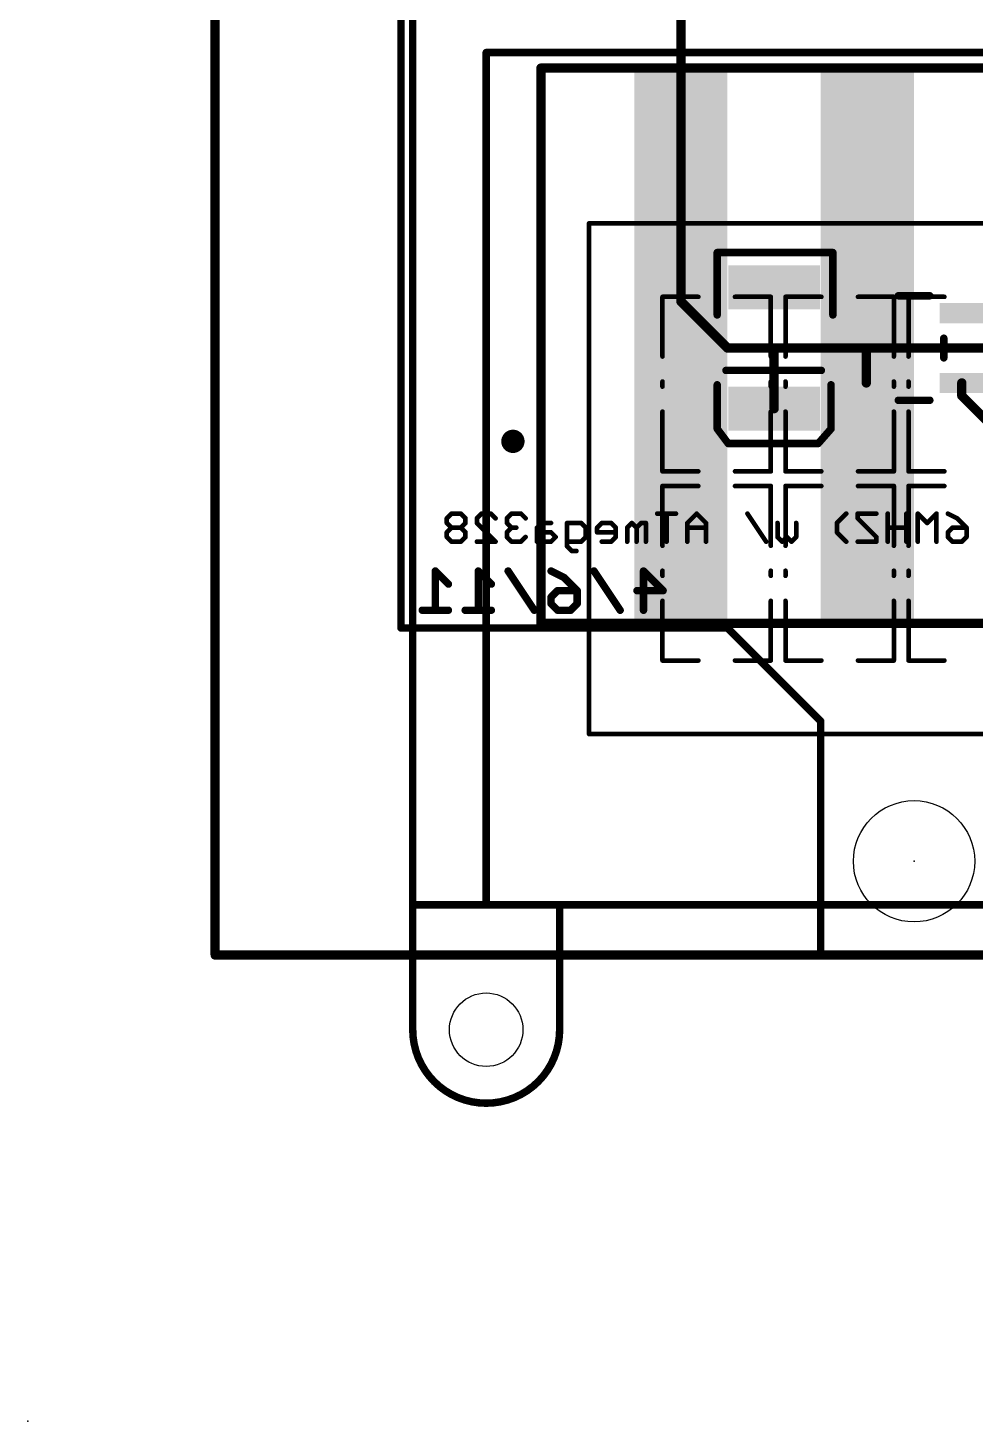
# Model space of a CAD drawing. Extents: x -5.1 to 50.9, y -12.7 to 61.1.
# Drawn here: x -5.08 to 20.71, y -12.7 to 25.23 of the extents above; entities that cross this region are included whole.
import ezdxf

# ---------------------------------------------------------------- set-up
doc = ezdxf.new("R2010")
doc.units = 0
for name, color, linetype in [('1', 12, 'CONTINUOUS'), ('16', 132, 'CONTINUOUS'), ('20', 53, 'CONTINUOUS'), ('21', 53, 'CONTINUOUS'), ('22', 53, 'CONTINUOUS'), ('23', 53, 'CONTINUOUS'), ('24', 53, 'CONTINUOUS'), ('51', 53, 'CONTINUOUS')]:
    doc.layers.add(name, color=color, linetype=linetype)

# ---------------------------------------------------------------- blocks, each defined once
blk = doc.blocks.new('RECT')
blk.add_solid([(-0.5, -0.5), (0.5, -0.5), (-0.5, 0.5), (0.5, 0.5)])
blk = doc.blocks.new('PIE')
at = {"const_width": 0.5}
blk.add_lwpolyline([(0, -0.25, 1), (0, 0.25, 1), (0, -0.25)], format="xyb", dxfattribs=at)

msp = doc.modelspace()

# ---------------------------------------------------------------- linework, layer by layer
at = {"layer": '1', "const_width": 0.254}
for points in [[(0.02, -0.012), (0.02, 60.948)], [(50.82, -0.012), (0.02, -0.012)]]:
    msp.add_lwpolyline(points, dxfattribs=at)
at = {"layer": '1', "const_width": 0.127}
for points in [[(0.02, 0.0515, 1), (0.02, -0.0755)], [(-0.0435, -0.012, 1), (0.0835, -0.012)]]:
    msp.add_lwpolyline(points, format="xyb", dxfattribs=at)
at = {"layer": '16'}
for points, const_width in [([(0.02, -0.012), (0.02, 60.948)], 0.254), ([(12.7, 17.78), (12.7, 29.21)], 0.254), ([(13.97, 16.51), (12.7, 17.78)], 0.254), ([(15.24, 16.51), (13.97, 16.51)], 0.254), ([(15.24, 16.51), (17.7499, 16.51)], 0.254), ([(15.24, 14.86), (15.24, 16.51)], 0.254), ([(17.7499, 16.51), (21.98, 16.51)], 0.254), ([(17.7499, 16.51), (17.7499, 15.56)], 0.254), ([(20.3501, 15.2099), (20.3501, 15.56)], 0.254), ([(21.59, 13.97), (20.3501, 15.2099)], 0.254), ([(6.3704, 10.0844), (6.0145, 10.4403)], 0.2032), ([(6.0145, 10.4403), (6.0145, 9.3726)], 0.2032), ([(7.5398, 10.0844), (7.1839, 10.4403)], 0.2032), ([(7.1839, 10.4403), (7.1839, 9.3726)], 0.2032), ([(8.7092, 9.3726), (7.9974, 10.4403)], 0.2032), ([(9.1668, 10.4403), (9.5227, 10.2624)], 0.2032), ([(9.5227, 10.2624), (9.8786, 9.9065)], 0.2032), ([(11.048, 9.3726), (10.3362, 10.4403)], 0.2032), ([(11.6835, 9.3726), (11.6835, 10.4403)], 0.2032), ([(11.6835, 10.4403), (12.2174, 9.9065)], 0.2032), ([(9.1668, 9.7285), (9.3448, 9.9065)], 0.2032), ([(9.3448, 9.9065), (9.8786, 9.9065)], 0.2032), ([(9.8786, 9.9065), (9.8786, 9.5506)], 0.2032), ([(12.2174, 9.9065), (11.5056, 9.9065)], 0.2032), ([(9.1668, 9.5506), (9.1668, 9.7285)], 0.2032), ([(9.3448, 9.3726), (9.1668, 9.5506)], 0.2032), ([(9.8786, 9.5506), (9.7007, 9.3726)], 0.2032), ([(6.3704, 9.3726), (5.6586, 9.3726)], 0.2032), ([(7.5398, 9.3726), (6.828, 9.3726)], 0.2032), ([(9.7007, 9.3726), (9.3448, 9.3726)], 0.2032), ([(50.82, -0.012), (0.02, -0.012)], 0.254)]:
    msp.add_lwpolyline(points, dxfattribs=dict(at, const_width=const_width))
for points, const_width in [([(12.7449, 17.8249, 1), (12.6551, 17.7351)], 0.127), ([(12.6365, 17.78, 1), (12.7635, 17.78)], 0.127), ([(13.97, 16.5735, 1), (13.97, 16.4465)], 0.127), ([(13.9251, 16.4651, 1), (14.0149, 16.5549)], 0.127), ([(15.24, 16.5735, 1), (15.24, 16.4465)], 0.127), ([(15.3035, 16.51, 1), (15.1765, 16.51)], 0.127), ([(15.24, 16.4465, 1), (15.24, 16.5735)], 0.127), ([(17.7499, 16.5735, 1), (17.7499, 16.4465)], 0.127), ([(17.8134, 16.51, 1), (17.6864, 16.51)], 0.127), ([(17.7499, 16.4465, 1), (17.7499, 16.5735)], 0.127), ([(17.6864, 15.56, 1), (17.8134, 15.56)], 0.127), ([(20.4136, 15.56, 1), (20.2866, 15.56)], 0.127), ([(20.395, 15.2548, 1), (20.3052, 15.165)], 0.127), ([(20.2866, 15.2099, 1), (20.4136, 15.2099)], 0.127), ([(15.1765, 14.86, 1), (15.3035, 14.86)], 0.127), ([(6.0504, 10.4762, 1), (5.9786, 10.4044)], 0.1016), ([(6.0653, 10.4403, 1), (5.9637, 10.4403)], 0.1016), ([(7.2198, 10.4762, 1), (7.148, 10.4044)], 0.1016), ([(7.2347, 10.4403, 1), (7.1331, 10.4403)], 0.1016), ([(8.0397, 10.4685, 1), (7.9551, 10.4121)], 0.1016), ([(9.1895, 10.4857, 1), (9.1441, 10.3949)], 0.1016), ([(9.5586, 10.2983, 1), (9.4868, 10.2264)], 0.1016), ([(9.5, 10.2169, 1), (9.5454, 10.3078)], 0.1016), ([(10.3785, 10.4685, 1), (10.2939, 10.4121)], 0.1016), ([(11.7343, 10.4403, 1), (11.6327, 10.4403)], 0.1016), ([(11.7195, 10.4762, 1), (11.6476, 10.4044)], 0.1016), ([(6.3345, 10.0485, 1), (6.4063, 10.1203)], 0.1016), ([(7.5039, 10.0485, 1), (7.5757, 10.1203)], 0.1016), ([(9.3448, 9.9573, 1), (9.3448, 9.8557)], 0.1016), ([(9.3807, 9.8705, 1), (9.3088, 9.9424)], 0.1016), ([(9.9294, 9.9065, 1), (9.8278, 9.9065)], 0.1016), ([(9.8427, 9.8705, 1), (9.9145, 9.9424)], 0.1016), ([(9.8786, 9.8557, 1), (9.8786, 9.9573)], 0.1016), ([(11.5056, 9.9573, 1), (11.5056, 9.8557)], 0.1016), ([(12.1815, 9.8705, 1), (12.2533, 9.9424)], 0.1016), ([(12.2174, 9.8557, 1), (12.2174, 9.9573)], 0.1016), ([(9.2176, 9.7285, 1), (9.116, 9.7285)], 0.1016), ([(9.1309, 9.7644, 1), (9.2027, 9.6926)], 0.1016), ([(9.2027, 9.5865, 1), (9.1309, 9.5146)], 0.1016), ([(9.116, 9.5506, 1), (9.2176, 9.5506)], 0.1016), ([(9.8278, 9.5506, 1), (9.9294, 9.5506)], 0.1016), ([(9.9145, 9.5146, 1), (9.8427, 9.5865)], 0.1016), ([(5.6586, 9.4234, 1), (5.6586, 9.3218)], 0.1016), ([(5.9637, 9.3726, 1), (6.0653, 9.3726)], 0.1016), ([(6.3704, 9.3218, 1), (6.3704, 9.4234)], 0.1016), ([(6.828, 9.4234, 1), (6.828, 9.3218)], 0.1016), ([(7.1331, 9.3726, 1), (7.2347, 9.3726)], 0.1016), ([(7.5398, 9.3218, 1), (7.5398, 9.4234)], 0.1016), ([(8.6669, 9.3444, 1), (8.7515, 9.4008)], 0.1016), ([(9.3448, 9.4234, 1), (9.3448, 9.3218)], 0.1016), ([(9.3088, 9.3367, 1), (9.3807, 9.4085)], 0.1016), ([(9.6647, 9.4085, 1), (9.7366, 9.3367)], 0.1016), ([(9.7007, 9.3218, 1), (9.7007, 9.4234)], 0.1016), ([(11.0057, 9.3444, 1), (11.0903, 9.4008)], 0.1016), ([(11.6327, 9.3726, 1), (11.7343, 9.3726)], 0.1016), ([(0.02, 0.0515, 1), (0.02, -0.0755)], 0.127), ([(-0.0435, -0.012, 1), (0.0835, -0.012)], 0.127)]:
    msp.add_lwpolyline(points, format="xyb", dxfattribs=dict(at, const_width=const_width))
at = {"layer": '20', "const_width": 0.2032}
for points in [[(5.08, 31.75), (5.08, 8.89)], [(5.08, 8.89), (13.97, 8.89)], [(13.97, 8.89), (16.51, 6.35)], [(16.51, 6.35), (16.51, 0)], [(16.51, 0), (34.29, 0)]]:
    msp.add_lwpolyline(points, dxfattribs=at)
at = {"layer": '20', "const_width": 0.1016}
for points in [[(5.08, 8.9408, 1), (5.08, 8.8392)], [(5.0292, 8.89, 1), (5.1308, 8.89)], [(14.0059, 8.9259, 1), (13.9341, 8.8541)], [(13.97, 8.8392, 1), (13.97, 8.9408)], [(16.5608, 6.35, 1), (16.4592, 6.35)], [(16.4741, 6.3141, 1), (16.5459, 6.3859)], [(16.51, 0.0508, 1), (16.51, -0.0508)], [(16.4592, 0, 1), (16.5608, 0)]]:
    msp.add_lwpolyline(points, format="xyb", dxfattribs=at)
at = {"layer": '20'}
for centre, radius in [((19.05, 2.54), 1.651), ((7.4, -2.046), 1)]:
    msp.add_circle(centre, radius, dxfattribs=at)
at = {"layer": '21', "const_width": 0.254}
for points in [[(8.89, 9.017), (8.89, 24.13)], [(8.89, 24.13), (41.91, 24.13)], [(8.89, 9.017), (41.91, 9.017)]]:
    msp.add_lwpolyline(points, dxfattribs=at)
at = {"layer": '21', "const_width": 0.127}
for points in [[(8.9535, 24.13, 1), (8.8265, 24.13)], [(8.89, 24.1935, 1), (8.89, 24.0665)], [(8.89, 9.0805, 1), (8.89, 8.9535)], [(8.8265, 9.017, 1), (8.9535, 9.017)]]:
    msp.add_lwpolyline(points, format="xyb", dxfattribs=at)
at = {"layer": '22'}
for points, const_width in [([(16.84, 19.11), (13.69, 19.11)], 0.2032), ([(13.69, 19.11), (13.69, 17.41)], 0.2032), ([(16.84, 17.41), (16.84, 19.11)], 0.2032), ([(19.4794, 17.9324), (18.6206, 17.9324)], 0.2032), ([(19.8604, 16.2416), (19.8604, 16.7784)], 0.2032), ([(13.929, 15.901), (16.526, 15.901)], 0.2032), ([(13.69, 14.31), (13.69, 15.51)], 0.2032), ([(13.69, 14.31), (13.69, 15.51)], 0.2032), ([(16.79, 15.51), (16.79, 14.31)], 0.2032), ([(18.6206, 15.0876), (19.4794, 15.0876)], 0.2032), ([(13.99, 13.91), (13.69, 14.31)], 0.2032), ([(16.79, 14.31), (16.44, 13.91)], 0.2032), ([(16.44, 13.91), (13.99, 13.91)], 0.2032), ([(6.4549, 12.0022), (6.3278, 11.875)], 0.127), ([(6.3278, 11.875), (6.3278, 11.7479)], 0.127), ([(6.3278, 11.7479), (6.4549, 11.6208)], 0.127), ([(6.7091, 12.0022), (6.4549, 12.0022)], 0.127), ([(6.8362, 11.875), (6.7091, 12.0022)], 0.127), ([(6.7091, 11.6208), (6.8362, 11.7479)], 0.127), ([(6.8362, 11.7479), (6.8362, 11.875)], 0.127), ([(7.1464, 11.875), (7.2735, 12.0022)], 0.127), ([(7.1464, 11.7479), (7.1464, 11.875)], 0.127), ([(7.6548, 11.2395), (7.1464, 11.7479)], 0.127), ([(7.2735, 12.0022), (7.5277, 12.0022)], 0.127), ([(7.5277, 12.0022), (7.6548, 11.875)], 0.127), ([(8.0921, 12.0022), (7.965, 11.875)], 0.127), ([(7.965, 11.875), (7.965, 11.7479)], 0.127), ([(7.965, 11.7479), (8.0921, 11.6208)], 0.127), ([(8.3463, 12.0022), (8.0921, 12.0022)], 0.127), ([(8.4734, 11.875), (8.3463, 12.0022)], 0.127), ([(8.9107, 11.7479), (8.7835, 11.6208)], 0.127), ([(9.1649, 11.7479), (8.9107, 11.7479)], 0.127), ([(9.6021, 11.1124), (9.6021, 11.7479)], 0.127), ([(9.6021, 11.7479), (9.9834, 11.7479)], 0.127), ([(9.9834, 11.7479), (10.1106, 11.6208)], 0.127), ([(10.5478, 11.7479), (10.4207, 11.6208)], 0.127), ([(10.802, 11.7479), (10.5478, 11.7479)], 0.127), ([(10.9291, 11.6208), (10.802, 11.7479)], 0.127), ([(11.3664, 11.7479), (11.2393, 11.6208)], 0.127), ([(11.4935, 11.6208), (11.3664, 11.7479)], 0.127), ([(11.6206, 11.7479), (11.4935, 11.6208)], 0.127), ([(11.7477, 11.7479), (11.6206, 11.7479)], 0.127), ([(11.7477, 11.2395), (11.7477, 11.7479)], 0.127), ([(12.5663, 12.0022), (12.0579, 12.0022)], 0.127), ([(12.3121, 11.2395), (12.3121, 12.0022)], 0.127), ([(13.1307, 12.0022), (12.8764, 11.7479)], 0.127), ([(12.8764, 11.7479), (12.8764, 11.2395)], 0.127), ([(13.3849, 11.7479), (13.1307, 12.0022)], 0.127), ([(13.3849, 11.2395), (13.3849, 11.7479)], 0.127), ([(15.022, 11.2395), (14.5136, 12.0022)], 0.127), ([(15.3322, 11.3666), (15.3322, 11.7479)], 0.127), ([(15.8406, 11.7479), (15.8406, 11.3666)], 0.127), ([(16.9507, 11.7479), (17.2049, 12.0022)], 0.127), ([(16.9507, 11.4937), (16.9507, 11.7479)], 0.127), ([(18.0235, 12.0022), (17.515, 12.0022)], 0.127), ([(17.515, 12.0022), (17.515, 11.875)], 0.127), ([(17.515, 11.875), (18.0235, 11.3666)], 0.127), ([(18.3336, 12.0022), (18.3336, 11.2395)], 0.127), ([(18.8421, 11.2395), (18.8421, 12.0022)], 0.127), ([(19.4064, 11.7479), (19.1522, 12.0022)], 0.127), ([(19.1522, 12.0022), (19.1522, 11.2395)], 0.127), ([(19.6606, 12.0022), (19.4064, 11.7479)], 0.127), ([(19.6606, 11.2395), (19.6606, 12.0022)], 0.127), ([(19.9708, 12.0022), (20.225, 11.875)], 0.127), ([(20.225, 11.875), (20.4792, 11.6208)], 0.127), ([(6.4549, 11.6208), (6.3278, 11.4937)], 0.127), ([(6.3278, 11.4937), (6.3278, 11.3666)], 0.127), ([(6.3278, 11.3666), (6.4549, 11.2395)], 0.127), ([(6.7091, 11.6208), (6.4549, 11.6208)], 0.127), ([(6.8362, 11.4937), (6.7091, 11.6208)], 0.127), ([(6.7091, 11.2395), (6.8362, 11.3666)], 0.127), ([(6.8362, 11.3666), (6.8362, 11.4937)], 0.127), ([(8.0921, 11.6208), (7.965, 11.4937)], 0.127), ([(7.965, 11.4937), (7.965, 11.3666)], 0.127), ([(7.965, 11.3666), (8.0921, 11.2395)], 0.127), ([(8.0921, 11.6208), (8.2192, 11.6208)], 0.127), ([(8.3463, 11.2395), (8.4734, 11.3666)], 0.127), ([(8.7835, 11.6208), (8.7835, 11.2395)], 0.127), ([(9.1649, 11.4937), (8.7835, 11.4937)], 0.127), ([(9.292, 11.3666), (9.1649, 11.4937)], 0.127), ([(9.1649, 11.2395), (9.292, 11.3666)], 0.127), ([(10.1106, 11.3666), (9.9834, 11.2395)], 0.127), ([(10.1106, 11.6208), (10.1106, 11.3666)], 0.127), ([(10.4207, 11.6208), (10.4207, 11.4937)], 0.127), ([(10.4207, 11.4937), (10.9291, 11.4937)], 0.127), ([(10.802, 11.2395), (10.9291, 11.3666)], 0.127), ([(10.9291, 11.3666), (10.9291, 11.6208)], 0.127), ([(11.2393, 11.6208), (11.2393, 11.2395)], 0.127), ([(11.4935, 11.6208), (11.4935, 11.2395)], 0.127), ([(13.3849, 11.6208), (12.8764, 11.6208)], 0.127), ([(15.4593, 11.2395), (15.3322, 11.3666)], 0.127), ([(15.5864, 11.3666), (15.4593, 11.2395)], 0.127), ([(15.7135, 11.2395), (15.5864, 11.3666)], 0.127), ([(15.8406, 11.3666), (15.7135, 11.2395)], 0.127), ([(17.2049, 11.2395), (16.9507, 11.4937)], 0.127), ([(18.0235, 11.3666), (18.0235, 11.2395)], 0.127), ([(18.8421, 11.6208), (18.3336, 11.6208)], 0.127), ([(19.9708, 11.4937), (20.0979, 11.6208)], 0.127), ([(19.9708, 11.3666), (19.9708, 11.4937)], 0.127), ([(20.0979, 11.2395), (19.9708, 11.3666)], 0.127), ([(20.0979, 11.6208), (20.4792, 11.6208)], 0.127), ([(20.4792, 11.3666), (20.3521, 11.2395)], 0.127), ([(20.4792, 11.6208), (20.4792, 11.3666)], 0.127), ([(6.4549, 11.2395), (6.7091, 11.2395)], 0.127), ([(7.1464, 11.2395), (7.6548, 11.2395)], 0.127), ([(8.0921, 11.2395), (8.3463, 11.2395)], 0.127), ([(8.7835, 11.2395), (9.1649, 11.2395)], 0.127), ([(9.9834, 11.2395), (9.6021, 11.2395)], 0.127), ([(9.7292, 10.9853), (9.6021, 11.1124)], 0.127), ([(9.8563, 10.9853), (9.7292, 10.9853)], 0.127), ([(10.5478, 11.2395), (10.802, 11.2395)], 0.127), ([(18.0235, 11.2395), (17.515, 11.2395)], 0.127), ([(20.3521, 11.2395), (20.0979, 11.2395)], 0.127)]:
    msp.add_lwpolyline(points, dxfattribs=dict(at, const_width=const_width))
for points, const_width in [([(13.69, 19.1608, 1), (13.69, 19.0592)], 0.1016), ([(13.7408, 19.11, 1), (13.6392, 19.11)], 0.1016), ([(16.8908, 19.11, 1), (16.7892, 19.11)], 0.1016), ([(16.84, 19.0592, 1), (16.84, 19.1608)], 0.1016), ([(18.6206, 17.9832, 1), (18.6206, 17.8816)], 0.1016), ([(19.4794, 17.8816, 1), (19.4794, 17.9832)], 0.1016), ([(13.6392, 17.41, 1), (13.7408, 17.41)], 0.1016), ([(16.7892, 17.41, 1), (16.8908, 17.41)], 0.1016), ([(19.9112, 16.7784, 1), (19.8096, 16.7784)], 0.1016), ([(13.929, 15.9518, 1), (13.929, 15.8502)], 0.1016), ([(16.526, 15.8502, 1), (16.526, 15.9518)], 0.1016), ([(19.8096, 16.2416, 1), (19.9112, 16.2416)], 0.1016), ([(13.7408, 15.51, 1), (13.6392, 15.51)], 0.1016), ([(13.7408, 15.51, 1), (13.6392, 15.51)], 0.1016), ([(16.8408, 15.51, 1), (16.7392, 15.51)], 0.1016), ([(18.6206, 15.1384, 1), (18.6206, 15.0368)], 0.1016), ([(19.4794, 15.0368, 1), (19.4794, 15.1384)], 0.1016), ([(13.7306, 14.3405, 1), (13.6494, 14.2795)], 0.1016), ([(13.6392, 14.31, 1), (13.7408, 14.31)], 0.1016), ([(13.6392, 14.31, 1), (13.7408, 14.31)], 0.1016), ([(16.7392, 14.31, 1), (16.8408, 14.31)], 0.1016), ([(16.8282, 14.2765, 1), (16.7518, 14.3435)], 0.1016), ([(13.99, 13.9608, 1), (13.99, 13.8592)], 0.1016), ([(13.9494, 13.8795, 1), (14.0306, 13.9405)], 0.1016), ([(16.4018, 13.9435, 1), (16.4782, 13.8765)], 0.1016), ([(16.44, 13.8592, 1), (16.44, 13.9608)], 0.1016), ([(6.3596, 11.875, 1), (6.2961, 11.875)], 0.0635), ([(6.2961, 11.7479, 1), (6.3596, 11.7479)], 0.0635), ([(6.3054, 11.8975, 1), (6.3503, 11.8526)], 0.0635), ([(6.3503, 11.7704, 1), (6.3054, 11.7255)], 0.0635), ([(6.4549, 12.0339, 1), (6.4549, 11.9704)], 0.0635), ([(6.4774, 11.9797, 1), (6.4325, 12.0246)], 0.0635), ([(6.7316, 12.0246, 1), (6.6867, 11.9797)], 0.0635), ([(6.7091, 11.9704, 1), (6.7091, 12.0339)], 0.0635), ([(6.868, 11.875, 1), (6.8045, 11.875)], 0.0635), ([(6.8045, 11.7479, 1), (6.868, 11.7479)], 0.0635), ([(6.8138, 11.8526, 1), (6.8587, 11.8975)], 0.0635), ([(6.8587, 11.7255, 1), (6.8138, 11.7704)], 0.0635), ([(7.1781, 11.875, 1), (7.1146, 11.875)], 0.0635), ([(7.1239, 11.8975, 1), (7.1688, 11.8526)], 0.0635), ([(7.1688, 11.7704, 1), (7.1239, 11.7255)], 0.0635), ([(7.1146, 11.7479, 1), (7.1781, 11.7479)], 0.0635), ([(7.2735, 12.0339, 1), (7.2735, 11.9704)], 0.0635), ([(7.2959, 11.9797, 1), (7.251, 12.0246)], 0.0635), ([(7.5502, 12.0246, 1), (7.5053, 11.9797)], 0.0635), ([(7.5277, 11.9704, 1), (7.5277, 12.0339)], 0.0635), ([(7.6324, 11.8526, 1), (7.6773, 11.8975)], 0.0635), ([(7.9967, 11.875, 1), (7.9332, 11.875)], 0.0635), ([(7.9425, 11.8975, 1), (7.9874, 11.8526)], 0.0635), ([(7.9874, 11.7704, 1), (7.9425, 11.7255)], 0.0635), ([(7.9332, 11.7479, 1), (7.9967, 11.7479)], 0.0635), ([(8.0921, 12.0339, 1), (8.0921, 11.9704)], 0.0635), ([(8.1145, 11.9797, 1), (8.0696, 12.0246)], 0.0635), ([(8.3687, 12.0246, 1), (8.3238, 11.9797)], 0.0635), ([(8.3463, 11.9704, 1), (8.3463, 12.0339)], 0.0635), ([(8.4509, 11.8526, 1), (8.4958, 11.8975)], 0.0635), ([(8.9107, 11.7797, 1), (8.9107, 11.7162)], 0.0635), ([(8.9331, 11.7255, 1), (8.8882, 11.7704)], 0.0635), ([(9.1649, 11.7162, 1), (9.1649, 11.7797)], 0.0635), ([(9.6339, 11.7479, 1), (9.5704, 11.7479)], 0.0635), ([(9.6021, 11.7797, 1), (9.6021, 11.7162)], 0.0635), ([(10.0059, 11.7704, 1), (9.961, 11.7255)], 0.0635), ([(9.9834, 11.7162, 1), (9.9834, 11.7797)], 0.0635), ([(10.5478, 11.7797, 1), (10.5478, 11.7162)], 0.0635), ([(10.5703, 11.7255, 1), (10.5254, 11.7704)], 0.0635), ([(10.8245, 11.7704, 1), (10.7796, 11.7255)], 0.0635), ([(10.802, 11.7162, 1), (10.802, 11.7797)], 0.0635), ([(11.3888, 11.7704, 1), (11.3439, 11.7255)], 0.0635), ([(11.3888, 11.7255, 1), (11.3439, 11.7704)], 0.0635), ([(11.6206, 11.7797, 1), (11.6206, 11.7162)], 0.0635), ([(11.6431, 11.7255, 1), (11.5982, 11.7704)], 0.0635), ([(11.7795, 11.7479, 1), (11.716, 11.7479)], 0.0635), ([(11.7477, 11.7162, 1), (11.7477, 11.7797)], 0.0635), ([(12.0579, 12.0339, 1), (12.0579, 11.9704)], 0.0635), ([(12.3438, 12.0022, 1), (12.2803, 12.0022)], 0.0635), ([(12.5663, 11.9704, 1), (12.5663, 12.0339)], 0.0635), ([(12.9082, 11.7479, 1), (12.8447, 11.7479)], 0.0635), ([(12.854, 11.7704, 1), (12.8989, 11.7255)], 0.0635), ([(13.1531, 12.0246, 1), (13.1082, 11.9797)], 0.0635), ([(13.1531, 11.9797, 1), (13.1082, 12.0246)], 0.0635), ([(13.4166, 11.7479, 1), (13.3531, 11.7479)], 0.0635), ([(13.3624, 11.7255, 1), (13.4073, 11.7704)], 0.0635), ([(14.54, 12.0198, 1), (14.4872, 11.9845)], 0.0635), ([(15.3639, 11.7479, 1), (15.3004, 11.7479)], 0.0635), ([(15.8724, 11.7479, 1), (15.8088, 11.7479)], 0.0635), ([(16.9824, 11.7479, 1), (16.9189, 11.7479)], 0.0635), ([(16.9282, 11.7704, 1), (16.9731, 11.7255)], 0.0635), ([(17.2273, 11.9797, 1), (17.1824, 12.0246)], 0.0635), ([(17.515, 12.0339, 1), (17.515, 11.9704)], 0.0635), ([(17.5468, 12.0022, 1), (17.4833, 12.0022)], 0.0635), ([(17.5375, 11.8975, 1), (17.4926, 11.8526)], 0.0635), ([(17.4833, 11.875, 1), (17.5468, 11.875)], 0.0635), ([(18.0235, 11.9704, 1), (18.0235, 12.0339)], 0.0635), ([(18.3654, 12.0022, 1), (18.3019, 12.0022)], 0.0635), ([(18.8738, 12.0022, 1), (18.8103, 12.0022)], 0.0635), ([(19.1839, 12.0022, 1), (19.1204, 12.0022)], 0.0635), ([(19.1746, 12.0246, 1), (19.1297, 11.9797)], 0.0635), ([(19.384, 11.7704, 1), (19.4289, 11.7255)], 0.0635), ([(19.384, 11.7255, 1), (19.4289, 11.7704)], 0.0635), ([(19.6924, 12.0022, 1), (19.6289, 12.0022)], 0.0635), ([(19.6831, 11.9797, 1), (19.6382, 12.0246)], 0.0635), ([(19.985, 12.0305, 1), (19.9566, 11.9738)], 0.0635), ([(20.2474, 11.8975, 1), (20.2025, 11.8526)], 0.0635), ([(20.2108, 11.8466, 1), (20.2392, 11.9034)], 0.0635), ([(6.3596, 11.4937, 1), (6.2961, 11.4937)], 0.0635), ([(6.2961, 11.3666, 1), (6.3596, 11.3666)], 0.0635), ([(6.3054, 11.5162, 1), (6.3503, 11.4713)], 0.0635), ([(6.3503, 11.3891, 1), (6.3054, 11.3442)], 0.0635), ([(6.4549, 11.6526, 1), (6.4549, 11.5891)], 0.0635), ([(6.4774, 11.5984, 1), (6.4325, 11.6433)], 0.0635), ([(6.4325, 11.5984, 1), (6.4774, 11.6433)], 0.0635), ([(6.7316, 11.6433, 1), (6.6867, 11.5984)], 0.0635), ([(6.6867, 11.6433, 1), (6.7316, 11.5984)], 0.0635), ([(6.7091, 11.5891, 1), (6.7091, 11.6526)], 0.0635), ([(6.868, 11.4937, 1), (6.8045, 11.4937)], 0.0635), ([(6.8045, 11.3666, 1), (6.868, 11.3666)], 0.0635), ([(6.8138, 11.4713, 1), (6.8587, 11.5162)], 0.0635), ([(6.8587, 11.3442, 1), (6.8138, 11.3891)], 0.0635), ([(7.9967, 11.4937, 1), (7.9332, 11.4937)], 0.0635), ([(7.9425, 11.5162, 1), (7.9874, 11.4713)], 0.0635), ([(7.9874, 11.3891, 1), (7.9425, 11.3442)], 0.0635), ([(7.9332, 11.3666, 1), (7.9967, 11.3666)], 0.0635), ([(8.0921, 11.6526, 1), (8.0921, 11.5891)], 0.0635), ([(8.1145, 11.5984, 1), (8.0696, 11.6433)], 0.0635), ([(8.0696, 11.5984, 1), (8.1145, 11.6433)], 0.0635), ([(8.2192, 11.5891, 1), (8.2192, 11.6526)], 0.0635), ([(8.4958, 11.3442, 1), (8.4509, 11.3891)], 0.0635), ([(8.8153, 11.6208, 1), (8.7518, 11.6208)], 0.0635), ([(8.7835, 11.5255, 1), (8.7835, 11.462)], 0.0635), ([(8.7611, 11.6433, 1), (8.806, 11.5984)], 0.0635), ([(9.1873, 11.5162, 1), (9.1424, 11.4713)], 0.0635), ([(9.1649, 11.462, 1), (9.1649, 11.5255)], 0.0635), ([(9.3144, 11.3442, 1), (9.2695, 11.3891)], 0.0635), ([(9.2695, 11.3442, 1), (9.3144, 11.3891)], 0.0635), ([(10.1423, 11.6208, 1), (10.0788, 11.6208)], 0.0635), ([(10.0788, 11.3666, 1), (10.1423, 11.3666)], 0.0635), ([(10.0881, 11.5984, 1), (10.133, 11.6433)], 0.0635), ([(10.133, 11.3442, 1), (10.0881, 11.3891)], 0.0635), ([(10.4524, 11.6208, 1), (10.3889, 11.6208)], 0.0635), ([(10.3889, 11.4937, 1), (10.4524, 11.4937)], 0.0635), ([(10.3982, 11.6433, 1), (10.4431, 11.5984)], 0.0635), ([(10.4207, 11.5255, 1), (10.4207, 11.462)], 0.0635), ([(10.9609, 11.6208, 1), (10.8974, 11.6208)], 0.0635), ([(10.8974, 11.3666, 1), (10.9609, 11.3666)], 0.0635), ([(10.9067, 11.5984, 1), (10.9516, 11.6433)], 0.0635), ([(10.9516, 11.3442, 1), (10.9067, 11.3891)], 0.0635), ([(10.9291, 11.462, 1), (10.9291, 11.5255)], 0.0635), ([(11.271, 11.6208, 1), (11.2075, 11.6208)], 0.0635), ([(11.2168, 11.6433, 1), (11.2617, 11.5984)], 0.0635), ([(11.5252, 11.6208, 1), (11.4617, 11.6208)], 0.0635), ([(11.471, 11.6433, 1), (11.5159, 11.5984)], 0.0635), ([(11.471, 11.5984, 1), (11.5159, 11.6433)], 0.0635), ([(12.8764, 11.6526, 1), (12.8764, 11.5891)], 0.0635), ([(13.3849, 11.5891, 1), (13.3849, 11.6526)], 0.0635), ([(15.3004, 11.3666, 1), (15.3639, 11.3666)], 0.0635), ([(15.3546, 11.3891, 1), (15.3097, 11.3442)], 0.0635), ([(15.6088, 11.3891, 1), (15.5639, 11.3442)], 0.0635), ([(15.6088, 11.3442, 1), (15.5639, 11.3891)], 0.0635), ([(15.8088, 11.3666, 1), (15.8724, 11.3666)], 0.0635), ([(15.8631, 11.3442, 1), (15.8181, 11.3891)], 0.0635), ([(16.9731, 11.5162, 1), (16.9282, 11.4713)], 0.0635), ([(16.9189, 11.4937, 1), (16.9824, 11.4937)], 0.0635), ([(18.0552, 11.3666, 1), (17.9917, 11.3666)], 0.0635), ([(18.001, 11.3442, 1), (18.0459, 11.3891)], 0.0635), ([(18.3336, 11.6526, 1), (18.3336, 11.5891)], 0.0635), ([(18.8421, 11.5891, 1), (18.8421, 11.6526)], 0.0635), ([(20.0025, 11.4937, 1), (19.939, 11.4937)], 0.0635), ([(19.9483, 11.5162, 1), (19.9932, 11.4713)], 0.0635), ([(19.9932, 11.3891, 1), (19.9483, 11.3442)], 0.0635), ([(19.939, 11.3666, 1), (20.0025, 11.3666)], 0.0635), ([(20.0979, 11.6526, 1), (20.0979, 11.5891)], 0.0635), ([(20.1203, 11.5984, 1), (20.0754, 11.6433)], 0.0635), ([(20.511, 11.6208, 1), (20.4475, 11.6208)], 0.0635), ([(20.4475, 11.3666, 1), (20.511, 11.3666)], 0.0635), ([(20.4568, 11.5984, 1), (20.5017, 11.6433)], 0.0635), ([(20.5017, 11.3442, 1), (20.4568, 11.3891)], 0.0635), ([(20.4792, 11.5891, 1), (20.4792, 11.6526)], 0.0635), ([(6.4549, 11.2713, 1), (6.4549, 11.2078)], 0.0635), ([(6.4325, 11.217, 1), (6.4774, 11.262)], 0.0635), ([(6.6867, 11.262, 1), (6.7316, 11.217)], 0.0635), ([(6.7091, 11.2078, 1), (6.7091, 11.2713)], 0.0635), ([(7.1464, 11.2713, 1), (7.1464, 11.2078)], 0.0635), ([(7.6324, 11.217, 1), (7.6773, 11.262)], 0.0635), ([(7.6548, 11.2078, 1), (7.6548, 11.2713)], 0.0635), ([(8.0921, 11.2713, 1), (8.0921, 11.2078)], 0.0635), ([(8.0696, 11.217, 1), (8.1145, 11.262)], 0.0635), ([(8.3238, 11.262, 1), (8.3687, 11.217)], 0.0635), ([(8.3463, 11.2078, 1), (8.3463, 11.2713)], 0.0635), ([(8.7835, 11.2713, 1), (8.7835, 11.2078)], 0.0635), ([(8.7518, 11.2395, 1), (8.8153, 11.2395)], 0.0635), ([(9.1424, 11.262, 1), (9.1873, 11.217)], 0.0635), ([(9.1649, 11.2078, 1), (9.1649, 11.2713)], 0.0635), ([(9.6021, 11.2713, 1), (9.6021, 11.2078)], 0.0635), ([(9.5704, 11.1124, 1), (9.6339, 11.1124)], 0.0635), ([(9.6246, 11.1348, 1), (9.5797, 11.0899)], 0.0635), ([(9.7292, 11.017, 1), (9.7292, 10.9535)], 0.0635), ([(9.7068, 10.9628, 1), (9.7517, 11.0077)], 0.0635), ([(9.8563, 10.9535, 1), (9.8563, 11.017)], 0.0635), ([(9.961, 11.262, 1), (10.0059, 11.217)], 0.0635), ([(9.9834, 11.2078, 1), (9.9834, 11.2713)], 0.0635), ([(10.5478, 11.2713, 1), (10.5478, 11.2078)], 0.0635), ([(10.7796, 11.262, 1), (10.8245, 11.217)], 0.0635), ([(10.802, 11.2078, 1), (10.802, 11.2713)], 0.0635), ([(11.2075, 11.2395, 1), (11.271, 11.2395)], 0.0635), ([(11.4617, 11.2395, 1), (11.5252, 11.2395)], 0.0635), ([(11.716, 11.2395, 1), (11.7795, 11.2395)], 0.0635), ([(12.2803, 11.2395, 1), (12.3438, 11.2395)], 0.0635), ([(12.8447, 11.2395, 1), (12.9082, 11.2395)], 0.0635), ([(13.3531, 11.2395, 1), (13.4166, 11.2395)], 0.0635), ([(14.9956, 11.2219, 1), (15.0484, 11.2571)], 0.0635), ([(15.4368, 11.262, 1), (15.4817, 11.217)], 0.0635), ([(15.4368, 11.217, 1), (15.4817, 11.262)], 0.0635), ([(15.691, 11.262, 1), (15.7359, 11.217)], 0.0635), ([(15.691, 11.217, 1), (15.7359, 11.262)], 0.0635), ([(17.1824, 11.217, 1), (17.2273, 11.262)], 0.0635), ([(17.515, 11.2713, 1), (17.515, 11.2078)], 0.0635), ([(17.9917, 11.2395, 1), (18.0552, 11.2395)], 0.0635), ([(18.0235, 11.2078, 1), (18.0235, 11.2713)], 0.0635), ([(18.3019, 11.2395, 1), (18.3654, 11.2395)], 0.0635), ([(18.8103, 11.2395, 1), (18.8738, 11.2395)], 0.0635), ([(19.1204, 11.2395, 1), (19.1839, 11.2395)], 0.0635), ([(19.6289, 11.2395, 1), (19.6924, 11.2395)], 0.0635), ([(20.0979, 11.2713, 1), (20.0979, 11.2078)], 0.0635), ([(20.0754, 11.217, 1), (20.1203, 11.262)], 0.0635), ([(20.3297, 11.262, 1), (20.3746, 11.217)], 0.0635), ([(20.3521, 11.2078, 1), (20.3521, 11.2713)], 0.0635)]:
    msp.add_lwpolyline(points, format="xyb", dxfattribs=dict(at, const_width=const_width))
at = {"layer": '23'}
for p in [(19.05, 2.54), (-5.08, -12.7)]:
    msp.add_point(p, dxfattribs=at)
at = {"layer": '24'}
for p in [(15.24, 16.51), (19.05, 16.51), (8.128, 13.97)]:
    msp.add_point(p, dxfattribs=at)
at = {"layer": '51'}
for points, const_width in [([(5.4, 1.354), (5.4, 31.354)], 0.2032), ([(7.4, 24.554), (43.4, 24.554)], 0.2032), ([(7.4, 24.554), (7.4, 1.354)], 0.2032), ([(10.2, 19.904), (10.2, 6.004)], 0.127), ([(40.6, 19.904), (10.2, 19.904)], 0.127), ([(12.2, 16.279), (12.2, 17.904)], 0.127), ([(12.2, 17.904), (13.175, 17.904)], 0.127), ([(14.175, 17.904), (15.15, 17.904)], 0.127), ([(15.15, 17.904), (15.15, 16.279)], 0.127), ([(15.55, 16.279), (15.55, 17.904)], 0.127), ([(15.55, 17.904), (16.525, 17.904)], 0.127), ([(17.525, 17.904), (18.5, 17.904)], 0.127), ([(18.5, 17.904), (18.5, 16.279)], 0.127), ([(18.9, 16.279), (18.9, 17.904)], 0.127), ([(18.9, 17.904), (19.875, 17.904)], 0.127), ([(12.2, 15.4604), (12.2, 15.5977)], 0.127), ([(15.15, 15.5977), (15.15, 15.4604)], 0.127), ([(15.55, 15.4604), (15.55, 15.5977)], 0.127), ([(18.5, 15.5977), (18.5, 15.4604)], 0.127), ([(18.9, 15.4604), (18.9, 15.5977)], 0.127), ([(12.2, 13.154), (12.2, 14.779)], 0.127), ([(15.15, 14.779), (15.15, 13.154)], 0.127), ([(15.55, 13.154), (15.55, 14.779)], 0.127), ([(18.5, 14.779), (18.5, 13.154)], 0.127), ([(18.9, 13.154), (18.9, 14.779)], 0.127), ([(13.175, 13.154), (12.2, 13.154)], 0.127), ([(15.15, 13.154), (14.175, 13.154)], 0.127), ([(16.525, 13.154), (15.55, 13.154)], 0.127), ([(18.5, 13.154), (17.525, 13.154)], 0.127), ([(19.875, 13.154), (18.9, 13.154)], 0.127), ([(12.2, 12.754), (12.2, 11.129)], 0.127), ([(13.175, 12.754), (12.2, 12.754)], 0.127), ([(15.15, 12.754), (14.175, 12.754)], 0.127), ([(15.15, 11.129), (15.15, 12.754)], 0.127), ([(15.55, 12.754), (15.55, 11.129)], 0.127), ([(16.525, 12.754), (15.55, 12.754)], 0.127), ([(18.5, 12.754), (17.525, 12.754)], 0.127), ([(18.5, 11.129), (18.5, 12.754)], 0.127), ([(18.9, 12.754), (18.9, 11.129)], 0.127), ([(19.875, 12.754), (18.9, 12.754)], 0.127), ([(12.2, 10.4477), (12.2, 10.3103)], 0.127), ([(15.15, 10.3103), (15.15, 10.4477)], 0.127), ([(15.55, 10.4477), (15.55, 10.3103)], 0.127), ([(18.5, 10.3103), (18.5, 10.4477)], 0.127), ([(18.9, 10.4477), (18.9, 10.3103)], 0.127), ([(12.2, 9.629), (12.2, 8.004)], 0.127), ([(15.15, 8.004), (15.15, 9.629)], 0.127), ([(15.55, 9.629), (15.55, 8.004)], 0.127), ([(18.5, 8.004), (18.5, 9.629)], 0.127), ([(18.9, 9.629), (18.9, 8.004)], 0.127), ([(12.2, 8.004), (13.175, 8.004)], 0.127), ([(14.175, 8.004), (15.15, 8.004)], 0.127), ([(15.55, 8.004), (16.525, 8.004)], 0.127), ([(17.525, 8.004), (18.5, 8.004)], 0.127), ([(18.9, 8.004), (19.875, 8.004)], 0.127), ([(10.2, 6.004), (40.6, 6.004)], 0.127), ([(45.4, 1.354), (5.4, 1.354)], 0.2032), ([(5.4, -2.046), (5.4, 1.354)], 0.2032), ([(7.4, 1.354), (43.4, 1.354)], 0.2032), ([(9.4, -2.046), (9.4, 1.354)], 0.2032)]:
    msp.add_lwpolyline(points, dxfattribs=dict(at, const_width=const_width))
for points, const_width in [([(7.4, 24.6048, 1), (7.4, 24.5032)], 0.1016), ([(7.4508, 24.554, 1), (7.3492, 24.554)], 0.1016), ([(10.2, 19.9357, 1), (10.2, 19.8723)], 0.0635), ([(10.2318, 19.904, 1), (10.1683, 19.904)], 0.0635), ([(12.2, 17.9357, 1), (12.2, 17.8723)], 0.0635), ([(12.2318, 17.904, 1), (12.1683, 17.904)], 0.0635), ([(13.175, 17.8723, 1), (13.175, 17.9357)], 0.0635), ([(14.175, 17.9357, 1), (14.175, 17.8723)], 0.0635), ([(15.1818, 17.904, 1), (15.1182, 17.904)], 0.0635), ([(15.15, 17.8723, 1), (15.15, 17.9357)], 0.0635), ([(15.5818, 17.904, 1), (15.5183, 17.904)], 0.0635), ([(15.55, 17.9357, 1), (15.55, 17.8723)], 0.0635), ([(16.525, 17.8723, 1), (16.525, 17.9357)], 0.0635), ([(17.525, 17.9357, 1), (17.525, 17.8723)], 0.0635), ([(18.5317, 17.904, 1), (18.4683, 17.904)], 0.0635), ([(18.5, 17.8723, 1), (18.5, 17.9357)], 0.0635), ([(18.9, 17.9357, 1), (18.9, 17.8723)], 0.0635), ([(18.9318, 17.904, 1), (18.8683, 17.904)], 0.0635), ([(19.875, 17.8723, 1), (19.875, 17.9357)], 0.0635), ([(12.1683, 16.279, 1), (12.2318, 16.279)], 0.0635), ([(15.1182, 16.279, 1), (15.1818, 16.279)], 0.0635), ([(15.5183, 16.279, 1), (15.5818, 16.279)], 0.0635), ([(18.4683, 16.279, 1), (18.5317, 16.279)], 0.0635), ([(18.8683, 16.279, 1), (18.9318, 16.279)], 0.0635), ([(12.2318, 15.5977, 1), (12.1683, 15.5977)], 0.0635), ([(15.1818, 15.5977, 1), (15.1182, 15.5977)], 0.0635), ([(15.5818, 15.5977, 1), (15.5183, 15.5977)], 0.0635), ([(18.5317, 15.5977, 1), (18.4683, 15.5977)], 0.0635), ([(18.9318, 15.5977, 1), (18.8683, 15.5977)], 0.0635), ([(12.1683, 15.4604, 1), (12.2318, 15.4604)], 0.0635), ([(15.1182, 15.4604, 1), (15.1818, 15.4604)], 0.0635), ([(15.5183, 15.4604, 1), (15.5818, 15.4604)], 0.0635), ([(18.4683, 15.4604, 1), (18.5317, 15.4604)], 0.0635), ([(18.8683, 15.4604, 1), (18.9318, 15.4604)], 0.0635), ([(12.2318, 14.779, 1), (12.1683, 14.779)], 0.0635), ([(15.1818, 14.779, 1), (15.1182, 14.779)], 0.0635), ([(15.5818, 14.779, 1), (15.5183, 14.779)], 0.0635), ([(18.5317, 14.779, 1), (18.4683, 14.779)], 0.0635), ([(18.9318, 14.779, 1), (18.8683, 14.779)], 0.0635), ([(12.2, 13.1858, 1), (12.2, 13.1222)], 0.0635), ([(12.1683, 13.154, 1), (12.2318, 13.154)], 0.0635), ([(13.175, 13.1222, 1), (13.175, 13.1858)], 0.0635), ([(14.175, 13.1858, 1), (14.175, 13.1222)], 0.0635), ([(15.1182, 13.154, 1), (15.1818, 13.154)], 0.0635), ([(15.15, 13.1222, 1), (15.15, 13.1858)], 0.0635), ([(15.55, 13.1858, 1), (15.55, 13.1222)], 0.0635), ([(15.5183, 13.154, 1), (15.5818, 13.154)], 0.0635), ([(16.525, 13.1222, 1), (16.525, 13.1858)], 0.0635), ([(17.525, 13.1858, 1), (17.525, 13.1222)], 0.0635), ([(18.4683, 13.154, 1), (18.5317, 13.154)], 0.0635), ([(18.5, 13.1222, 1), (18.5, 13.1858)], 0.0635), ([(18.9, 13.1858, 1), (18.9, 13.1222)], 0.0635), ([(18.8683, 13.154, 1), (18.9318, 13.154)], 0.0635), ([(19.875, 13.1222, 1), (19.875, 13.1858)], 0.0635), ([(12.2, 12.7858, 1), (12.2, 12.7223)], 0.0635), ([(12.2318, 12.754, 1), (12.1683, 12.754)], 0.0635), ([(13.175, 12.7223, 1), (13.175, 12.7858)], 0.0635), ([(14.175, 12.7858, 1), (14.175, 12.7223)], 0.0635), ([(15.1818, 12.754, 1), (15.1182, 12.754)], 0.0635), ([(15.15, 12.7223, 1), (15.15, 12.7858)], 0.0635), ([(15.5818, 12.754, 1), (15.5183, 12.754)], 0.0635), ([(15.55, 12.7858, 1), (15.55, 12.7223)], 0.0635), ([(16.525, 12.7223, 1), (16.525, 12.7858)], 0.0635), ([(17.525, 12.7858, 1), (17.525, 12.7223)], 0.0635), ([(18.5317, 12.754, 1), (18.4683, 12.754)], 0.0635), ([(18.5, 12.7223, 1), (18.5, 12.7858)], 0.0635), ([(18.9, 12.7858, 1), (18.9, 12.7223)], 0.0635), ([(18.9318, 12.754, 1), (18.8683, 12.754)], 0.0635), ([(19.875, 12.7223, 1), (19.875, 12.7858)], 0.0635), ([(12.1683, 11.129, 1), (12.2318, 11.129)], 0.0635), ([(15.1182, 11.129, 1), (15.1818, 11.129)], 0.0635), ([(15.5183, 11.129, 1), (15.5818, 11.129)], 0.0635), ([(18.4683, 11.129, 1), (18.5317, 11.129)], 0.0635), ([(18.8683, 11.129, 1), (18.9318, 11.129)], 0.0635), ([(12.2318, 10.4477, 1), (12.1683, 10.4477)], 0.0635), ([(12.1683, 10.3103, 1), (12.2318, 10.3103)], 0.0635), ([(15.1818, 10.4477, 1), (15.1182, 10.4477)], 0.0635), ([(15.1182, 10.3103, 1), (15.1818, 10.3103)], 0.0635), ([(15.5818, 10.4477, 1), (15.5183, 10.4477)], 0.0635), ([(15.5183, 10.3103, 1), (15.5818, 10.3103)], 0.0635), ([(18.5317, 10.4477, 1), (18.4683, 10.4477)], 0.0635), ([(18.4683, 10.3103, 1), (18.5317, 10.3103)], 0.0635), ([(18.9318, 10.4477, 1), (18.8683, 10.4477)], 0.0635), ([(18.8683, 10.3103, 1), (18.9318, 10.3103)], 0.0635), ([(12.2318, 9.629, 1), (12.1683, 9.629)], 0.0635), ([(15.1818, 9.629, 1), (15.1182, 9.629)], 0.0635), ([(15.5818, 9.629, 1), (15.5183, 9.629)], 0.0635), ([(18.5317, 9.629, 1), (18.4683, 9.629)], 0.0635), ([(18.9318, 9.629, 1), (18.8683, 9.629)], 0.0635), ([(12.2, 8.0358, 1), (12.2, 7.9722)], 0.0635), ([(12.1683, 8.004, 1), (12.2318, 8.004)], 0.0635), ([(13.175, 7.9722, 1), (13.175, 8.0358)], 0.0635), ([(14.175, 8.0358, 1), (14.175, 7.9722)], 0.0635), ([(15.1182, 8.004, 1), (15.1818, 8.004)], 0.0635), ([(15.15, 7.9722, 1), (15.15, 8.0358)], 0.0635), ([(15.55, 8.0358, 1), (15.55, 7.9722)], 0.0635), ([(15.5183, 8.004, 1), (15.5818, 8.004)], 0.0635), ([(16.525, 7.9722, 1), (16.525, 8.0358)], 0.0635), ([(17.525, 8.0358, 1), (17.525, 7.9722)], 0.0635), ([(18.4683, 8.004, 1), (18.5317, 8.004)], 0.0635), ([(18.5, 7.9722, 1), (18.5, 8.0358)], 0.0635), ([(18.9, 8.0358, 1), (18.9, 7.9722)], 0.0635), ([(18.8683, 8.004, 1), (18.9318, 8.004)], 0.0635), ([(19.875, 7.9722, 1), (19.875, 8.0358)], 0.0635), ([(10.2, 6.0358, 1), (10.2, 5.9723)], 0.0635), ([(10.1683, 6.004, 1), (10.2318, 6.004)], 0.0635), ([(5.4, 1.4048, 1), (5.4, 1.3032)], 0.1016), ([(5.4508, 1.354, 1), (5.3492, 1.354)], 0.1016), ([(5.3492, 1.354, 1), (5.4508, 1.354)], 0.1016), ([(7.4, 1.4048, 1), (7.4, 1.3032)], 0.1016), ([(7.3492, 1.354, 1), (7.4508, 1.354)], 0.1016), ([(9.4508, 1.354, 1), (9.3492, 1.354)], 0.1016), ([(5.4, -2.046, 1), (9.4, -2.046)], 0.2032), ([(5.4508, -2.046, 1), (5.3492, -2.046)], 0.1016), ([(5.3492, -2.046, 1), (5.4508, -2.046)], 0.1016), ([(9.4508, -2.046, 1), (9.3492, -2.046)], 0.1016), ([(9.3492, -2.046, 1), (9.4508, -2.046)], 0.1016)]:
    msp.add_lwpolyline(points, format="xyb", dxfattribs=dict(at, const_width=const_width))

# ---------------------------------------------------------------- block references
at = {"layer": '16', "yscale": 1.2}
for p, xscale, rotation in [((15.24, 18.16), 2.5, 180), ((17.7499, 17.46), 0.55, 90), ((20.3501, 17.46), 0.55, 90), ((17.7499, 16.51), 0.55, 90), ((17.7499, 15.56), 0.55, 90), ((20.3501, 15.56), 0.55, 90), ((15.24, 14.86), 2.5, 180)]:
    msp.add_blockref('RECT', p, dxfattribs=dict(at, xscale=xscale, rotation=rotation))
at = {"layer": '16', "xscale": 0.635, "yscale": 0.635}
msp.add_blockref('PIE', (8.128, 13.97), dxfattribs=at)
at = {"layer": '21', "xscale": 2.54, "yscale": 15.24}
for p in [(12.7, 16.51), (17.78, 16.51)]:
    msp.add_blockref('RECT', p, dxfattribs=at)

doc.saveas('drawing.dxf')
